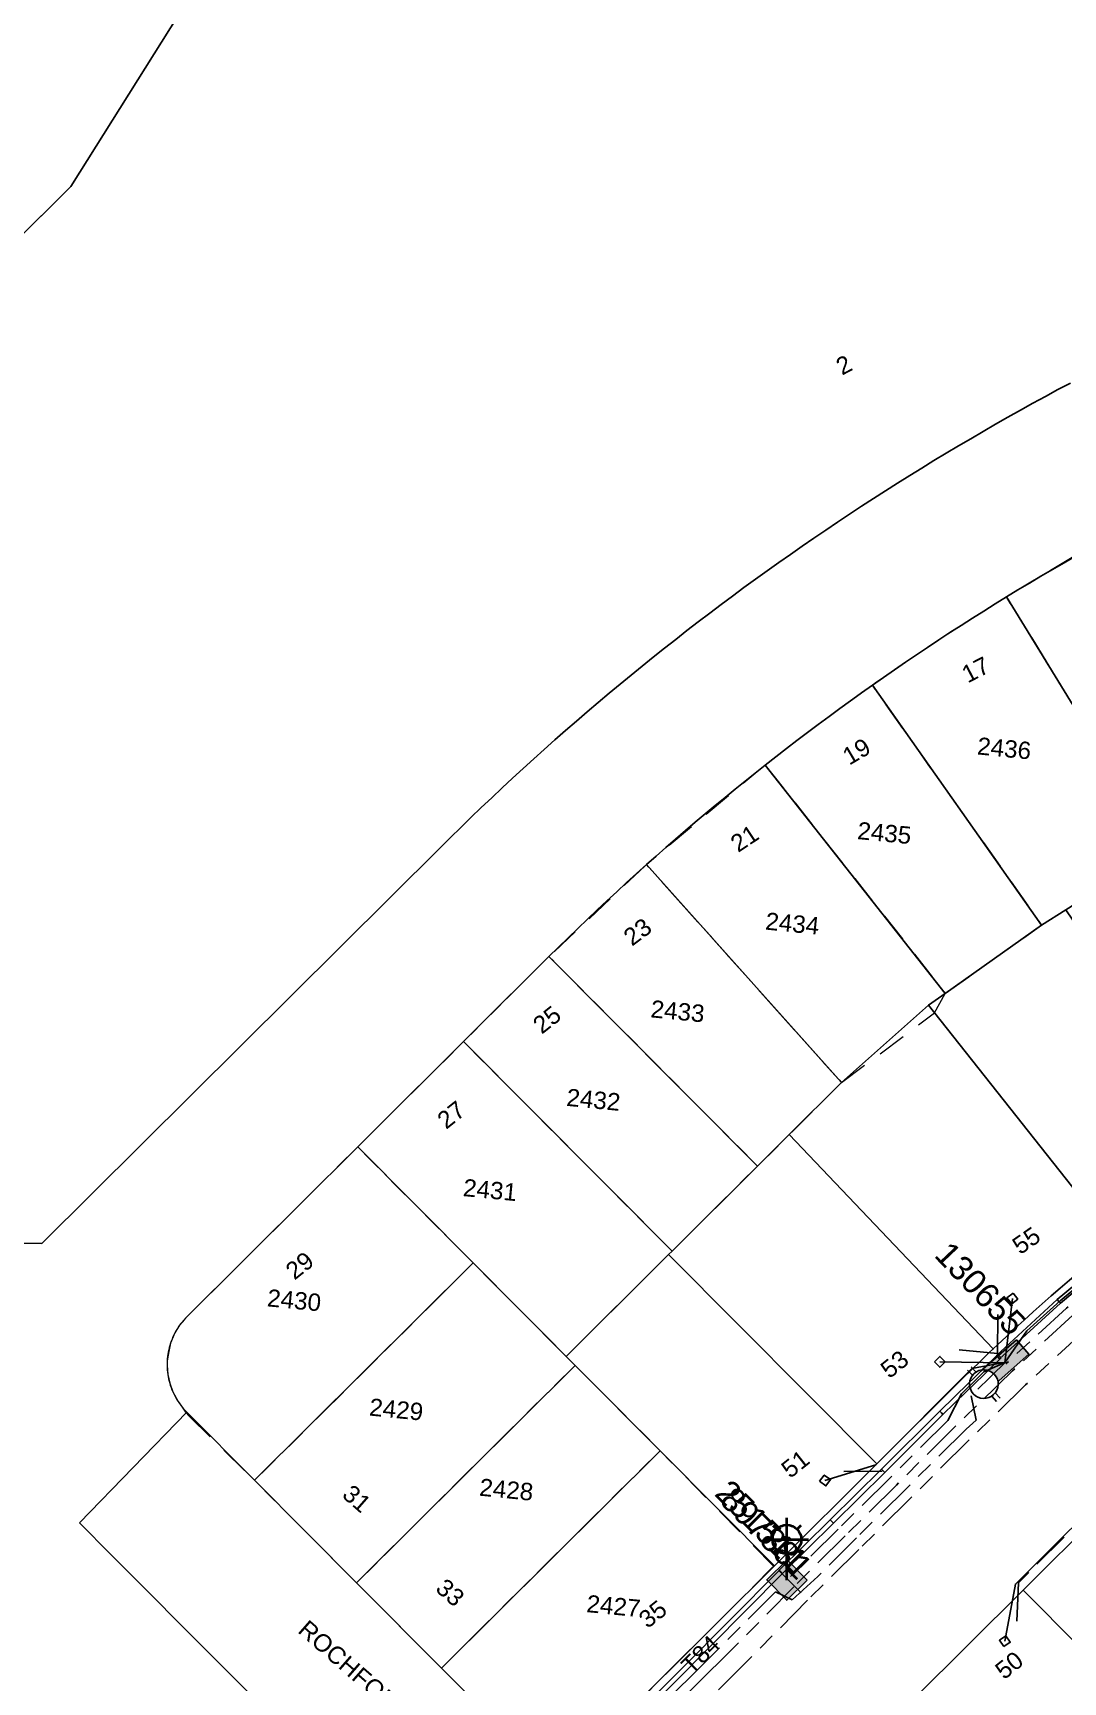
# Model space of a CAD drawing. Header units: metres. Extents: x 293673 to 295365, y 6233764 to 6235163.
# Drawn here: x 294032.5 to 294139.4, y 6234196.4 to 6234367.6 of the extents above; entities that cross this region are included whole.
import ezdxf
from ezdxf.enums import TextEntityAlignment as Align

# ---------------------------------------------------------------- set-up
doc = ezdxf.new("R2010")
doc.units = ezdxf.units.M
doc.linetypes.add('Cable Exist UG', pattern=[8.2, 4, -1.2, 1.8, -1.2])
doc.linetypes.add('Dash', pattern=[5, 3, -2])
doc.layers.get('0').update_dxf_attribs({"color": 6})
for name, color, linetype in [('_USER new lots', 250, 'Continuous'), ('Duct_SP_EXT', 7, 'Continuous'), ('Equip_LV_EXT', 7, 'Continuous'), ('Equip_SP_SL_EXT', 7, 'Continuous'), ('Mains_HV_EXT', 7, 'Continuous'), ('Mains_LV_EXT', 7, 'Continuous'), ('Mains_LV_SL_EXT', 7, 'Continuous'), ('Notes', 7, 'Continuous'), ('Services_SP_EXT', 7, 'Continuous'), ('SupportsUG_SP_LV_EXT', 7, 'Continuous'), ('SupportsUG_SP_LV_SL_EXT', 7, 'Continuous'), ('Trench_SP_EXT', 7, 'Continuous')]:
    doc.layers.add(name, color=color, linetype=linetype)
for name, color, linetype, lineweight in [('Cadastre Developer_SP_EXT', 9, 'Continuous', 5), ('Cadastre Land Parcels_SP_EXT', 9, 'Continuous', 5), ('Cadastre Roads_SP_EXT', 9, 'Continuous', 5)]:
    doc.layers.add(name, color=color, linetype=linetype, lineweight=lineweight)
doc.styles.add('COLUMN_LABEL', font='arial.ttf')
doc.styles.add('iecARIAL', font='arial.ttf', dxfattribs={"height": 2})
doc.styles.add('POLE_LABEL', font='arial.ttf')
doc.styles.get("Standard").update_dxf_attribs({"font": 'arial.ttf'})

# ---------------------------------------------------------------- blocks, each defined once
blk = doc.blocks.new('COLUMN_EXT')
blk.add_hatch(color=256).paths.add_polyline_path([(-1.49, 1.48), (-1.49, -1.49), (1.48, -1.49), (1.48, 1.48)])
blk.add_lwpolyline([(-1.49, -1.49), (1.48, -1.49), (1.48, 1.48), (-1.49, 1.48)], close=True)
for tag, height, style, flags, p in [('ASSET_NUM', 2.5, 'COLUMN_LABEL', 8, (2, 2)), ('STRUCTURE_PLANT_NUMBER', 0.2, 'POLE_LABEL', 9, (1.81, 0.03)), ('STREET_CODE', 0.2, 'COLUMN_LABEL', 9, (1.81, -0.2))]:
    blk.add_attdef(tag, text='', height=height, dxfattribs=dict(style=style, flags=flags)).set_placement(p, align=Align.MIDDLE_LEFT)
at = {"flags": 9}
for tag, p in [('COLUMN_TYPE', (1.81, -0.4)), ('OWNED_BY', (1.81, -0.6)), ('STATE', (1.81, -0.8)), ('USAGE', (1.81, -1)), ('STREETNAME', (1.81, -1.6)), ('SUBURB', (1.81, -1.8)), ('LEGEND', (1.81, -1.2)), ('LOCATION', (1.81, -1.4)), ('NOTES', (1.81, -2))]:
    blk.add_attdef(tag, text='', height=0.2, dxfattribs=at).set_placement(p, align=Align.MIDDLE_LEFT)
at = {"flags": 1}
blk.add_attdef('Z', (1.81, -2.35), '', height=0.2, dxfattribs=at)
blk = doc.blocks.new('PILLAR_EXT')
blk.add_hatch(color=256).paths.add_polyline_path([(-2.475, 0.99), (-2.475, -0.99), (2.475, -0.99), (2.475, 0.99)])
blk.add_lwpolyline([(-2.475, -0.99), (2.475, -0.99), (2.475, 0.99), (-2.475, 0.99)], close=True)
at = {"style": 'iecARIAL', "flags": 8}
blk.add_attdef('ASSET_NUM', (1.5, 3.5), '', height=2.5, dxfattribs=at)
for tag, p, flags in [('OWNED_BY', (0, -0.2), 9), ('STATE', (0, -0.4), 9), ('SUPPORT_TYPE', (0, -0.6), 9), ('STREETNAME', (0, -1.8), 9), ('USAGE', (0, -0.8), 9), ('LEGEND', (0, -1), 9), ('LOCATION', (0, -1.2), 9), ('NOTES', (0, -1.4), 9), ('PARENT', (0, -1.6), 9), ('SUBURB', (0, -2), 1)]:
    blk.add_attdef(tag, p, '', height=0.2, dxfattribs=dict(flags=flags))
blk = doc.blocks.new('SL_LANTERN_EXT')
at = {"lineweight": 40}
for p, q in [((-1.46, 5.68), (-1.06, 5.28)), ((0, 1.97), (0, 6.47)), ((1.46, 5.68), (1.06, 5.28)), ((-2.25, 4.22), (2.25, 4.22)), ((-1.46, 2.76), (-1.06, 3.16)), ((0, 0), (0, 2.72)), ((1.46, 2.76), (1.06, 3.16))]:
    blk.add_line(p, q, dxfattribs=at)
blk.add_circle((0, 4.22), 1.5, dxfattribs=at)
at = {"style": 'iecARIAL', "flags": 8}
blk.add_attdef('ASSET_NUM', (1.5, 1.5), '', height=2.5, dxfattribs=at)
for tag, p, height, flags in [('OPERATING_VOLTAGE', (0.98, -1.65), 0.2, 9), ('ORIENTATION', (0.98, -1.85), 0.2, 9), ('CONSTRUCTED_VOLTAGE', (0.98, -0.65), 0.2, 9), ('CONTROL_TYPE', (0.98, -0.85), 0.2, 9), ('LANTERN_PURPOSE', (0.98, -1.05), 0.2, 9), ('LANTERN_TYPE', (0.98, -1.25), 0.2, 9), ('NO_PHASES', (0.98, -1.45), 0.2, 9), ('LNUMBER', (2.18, -3.25), 2.5, 8), ('OWNED_BY', (0.98, -2.05), 0.2, 9), ('STATE', (0.98, -2.25), 0.2, 9), ('USAGE', (0.98, -2.45), 0.2, 9), ('CEXIST', (0.98, -2.65), 0.2, 9), ('CNEW', (0.98, -2.85), 0.2, 9), ('CNUMBER', (0.98, -3.05), 0.2, 9), ('CREMOVE', (0.98, -3.25), 0.2, 9), ('CREPLACE', (0.98, -3.45), 0.2, 9), ('LKINGHEIGHT', (0.98, -3.65), 0.2, 9), ('LBRACKET', (0.98, -3.85), 0.2, 9), ('LBRACKETVOCAB', (0.98, -4.05), 0.2, 9), ('LCATEGORY', (0.98, -4.25), 0.2, 9), ('LCHARGE1', (0.98, -4.45), 0.2, 9), ('LCHARGE1PERCENT', (0.98, -4.65), 0.2, 9), ('LCHARGE2', (0.98, -4.85), 0.2, 9), ('LCHARGE2PERCENT', (0.98, -5.05), 0.2, 9), ('LCHARGE3', (0.98, -5.25), 0.2, 9), ('LCHARGE3PERCENT', (0.98, -5.45), 0.2, 9), ('LEXIST', (0.98, -5.65), 0.2, 9), ('LLAMP', (0.98, -5.85), 0.2, 9), ('LLAMPVOCAB', (0.98, -6.05), 0.2, 9), ('LMAST', (0.98, -6.25), 0.2, 9), ('LMASTVOCAB', (0.98, -6.45), 0.2, 9), ('LNEW', (0.98, -6.65), 0.2, 9), ('LANTNUMBER', (0.98, -6.85), 0.2, 9), ('LOUTREACH', (0.98, -7.25), 0.2, 9), ('LOUTREACHVOCAB', (0.98, -7.45), 0.2, 9), ('LRATECODE', (0.98, -7.65), 0.2, 9), ('LREMOVE', (0.98, -7.85), 0.2, 9), ('LREPLACE', (0.98, -8.05), 0.2, 9), ('LTYPE', (0.98, -8.25), 0.2, 9), ('LTYPEVOCAB', (0.98, -8.45), 0.2, 9), ('LEGEND', (0.98, -8.65), 0.2, 9), ('STREETNAME', (0.98, -9.25), 0.2, 9), ('SUBURB', (0.98, -9.45), 0.2, 1), ('LOCATION', (0.98, -8.85), 0.2, 9), ('NOTES', (0.98, -9.05), 0.2, 9)]:
    blk.add_attdef(tag, p, '', height=height, dxfattribs=dict(flags=flags))
blk = doc.blocks.new('CCP_EXT')
at = {"flags": 9}
for tag, p in [('STATE', (0, -1.8)), ('LIFE_SUPPORT', (0, -1.6)), ('NOTES', (0, -2))]:
    blk.add_attdef(tag, text='', height=0.2, dxfattribs=at).set_placement(p, align=Align.MIDDLE_LEFT)
blk.add_wipeout([(0, 0.57), (0.57, 0), (0, -0.57), (-0.57, 0)])
blk.add_lwpolyline([(-0.57, 0), (0, 0.57), (0.57, 0), (0, -0.57), (-0.57, 0)])
at = {"flags": 1}
blk.add_attdef('Z', (0, 0), '', height=0.2, dxfattribs=at)
at = {"flags": 9}
for tag, p in [('CCP_TYPE', (0, 0)), ('CONSTRUCTED_VOLTAGE', (0, -0.2)), ('OPERATING_VOLTAGE', (0, -0.6)), ('ORIENTATION', (0, -0.8)), ('OWNED_BY', (0, -1)), ('NO_PHASES', (0, -0.4)), ('USAGE', (0, -1.2)), ('LEGEND', (0, -1.4))]:
    blk.add_attdef(tag, text='', height=0.2, dxfattribs=at).set_placement(p, align=Align.MIDDLE_LEFT)
blk = doc.blocks.new('LV_UG_LINKS_OPEN_EXT')
for p, q in [((-0.25, 1.47), (-0.25, 2.22)), ((0.25, 1.47), (0.25, 2.22)), ((-0.25, -1.47), (-0.25, -2.22)), ((0.25, -1.47), (0.25, -2.22))]:
    blk.add_line(p, q)
at = {"flags": 9}
for tag, p in [('ACTUAL_STATUS', (0, 0)), ('CONSTRUCTED_VOLTAGE', (0, -0.2)), ('OPERATING_VOLTAGE', (0, -0.6)), ('ORIENTATION', (0, -0.8)), ('STATE', (0, -1)), ('SWITCH_TYPE', (0, -1.2)), ('NO_PHASES', (0, -0.4)), ('USAGE', (0, -1.4)), ('NOTES', (0, -1.6))]:
    blk.add_attdef(tag, text='', height=0.2, dxfattribs=at).set_placement(p, align=Align.MIDDLE_LEFT)
at = {"flags": 1}
blk.add_attdef('Z', (0, 0), '', height=0.2, dxfattribs=at)
blk.add_wipeout([(-0.25, 1.47), (-0.43, 1.43), (-0.61, 1.36), (-0.77, 1.28), (-0.93, 1.17), (-1.07, 1.05), (-1.19, 0.9), (-1.29, 0.75), (-1.38, 0.58), (-1.44, 0.4), (-1.48, 0.22), (-1.49, 0.03), (-1.49, -0.16), (-1.45, -0.34), (-1.4, -0.52), (-1.32, -0.69), (-1.23, -0.85), (-1.11, -1), (-0.98, -1.13), (-0.83, -1.24), (-0.66, -1.34), (-0.49, -1.41), (-0.31, -1.46), (-0.13, -1.49), (0.06, -1.49), (0.25, -1.47), (0.43, -1.43), (0.61, -1.36), (0.77, -1.28), (0.93, -1.17), (1.07, -1.05), (1.19, -0.9), (1.29, -0.75), (1.38, -0.58), (1.44, -0.4), (1.48, -0.22), (1.49, -0.03), (1.49, 0.16), (1.45, 0.34), (1.4, 0.52), (1.32, 0.69), (1.23, 0.85), (1.11, 1), (0.98, 1.13), (0.83, 1.24), (0.66, 1.34), (0.49, 1.41), (0.31, 1.46), (0.13, 1.49), (-0.06, 1.49)])
blk.add_lwpolyline([(0, -1.49, 1), (0, 1.49, 1)], format="xyb", close=True)
blk = doc.blocks.new('A$C12BB781C')
at = {"layer": '_USER new lots', "linetype": 'Continuous'}
for points in [[(294100.93, 6234454.46), (294036.39, 6234351.67), (293976.51, 6234292.11)], [(294026.34, 6234241.92), (294033.4, 6234241.9), (294074.75, 6234283.03), (294075.81, 6234284.07), (294076.87, 6234285.11), (294077.93, 6234286.14), (294079, 6234287.17), (294080.08, 6234288.19), (294081.16, 6234289.21), (294082.25, 6234290.21), (294083.34, 6234291.22), (294084.44, 6234292.21), (294085.54, 6234293.21), (294086.65, 6234294.19), (294087.76, 6234295.17), (294088.88, 6234296.14), (294090, 6234297.11), (294091.13, 6234298.07), (294092.27, 6234299.03), (294093.41, 6234299.98), (294094.55, 6234300.92), (294095.7, 6234301.86), (294096.86, 6234302.79), (294098.02, 6234303.71), (294099.18, 6234304.63), (294100.35, 6234305.54), (294101.53, 6234306.45), (294102.71, 6234307.34), (294103.89, 6234308.24), (294105.08, 6234309.12), (294106.27, 6234310), (294107.47, 6234310.88), (294108.68, 6234311.74), (294109.88, 6234312.6), (294111.1, 6234313.46), (294112.31, 6234314.31), (294113.53, 6234315.15), (294114.76, 6234315.98), (294115.99, 6234316.81), (294117.23, 6234317.63), (294118.47, 6234318.45), (294119.71, 6234319.25), (294120.96, 6234320.05), (294122.21, 6234320.85), (294123.47, 6234321.64), (294124.73, 6234322.42), (294125.99, 6234323.19), (294127.26, 6234323.96), (294128.54, 6234324.72), (294129.81, 6234325.47), (294131.09, 6234326.22), (294132.38, 6234326.96), (294133.67, 6234327.69), (294134.96, 6234328.42), (294136.26, 6234329.14), (294137.56, 6234329.85), (294138.86, 6234330.56), (294140.17, 6234331.25)]]:
    blk.add_lwpolyline(points, dxfattribs=at)
for points in [[(294154.43, 6234285.57), (294162.37, 6234290.1), (294148.01, 6234317.29), (294146.79, 6234316.64), (294145.56, 6234315.98), (294144.34, 6234315.32), (294143.13, 6234314.64), (294141.91, 6234313.96), (294140.7, 6234313.28), (294139.5, 6234312.59), (294138.3, 6234311.89), (294137.1, 6234311.19), (294135.9, 6234310.48), (294134.71, 6234309.76), (294133.53, 6234309.04), (294149.6, 6234282.82), (294154.43, 6234285.57)], [(294139.67, 6234276.53), (294149.6, 6234282.82), (294133.53, 6234309.04), (294132.34, 6234308.31), (294131.16, 6234307.57), (294129.99, 6234306.83), (294128.82, 6234306.08), (294127.65, 6234305.33), (294126.49, 6234304.57), (294125.33, 6234303.8), (294124.18, 6234303.03), (294123.02, 6234302.25), (294121.88, 6234301.46), (294120.74, 6234300.67), (294119.6, 6234299.87), (294137.17, 6234274.95), (294139.67, 6234276.53)], [(294137.17, 6234274.95), (294119.6, 6234299.87), (294118.47, 6234299.07), (294117.34, 6234298.26), (294116.22, 6234297.45), (294115.1, 6234296.63), (294113.98, 6234295.8), (294112.87, 6234294.97), (294111.77, 6234294.13), (294110.67, 6234293.29), (294109.57, 6234292.44), (294108.48, 6234291.58), (294127.17, 6234267.87), (294137.17, 6234274.95)], [(294125.44, 6234266.64), (294127.17, 6234267.87), (294108.48, 6234291.58), (294107.43, 6234290.75), (294106.38, 6234289.91), (294105.34, 6234289.07), (294104.3, 6234288.22), (294103.27, 6234287.37), (294102.24, 6234286.51), (294101.21, 6234285.64), (294100.19, 6234284.77), (294099.17, 6234283.9), (294098.16, 6234283.02), (294097.16, 6234282.13), (294096.15, 6234281.24), (294116.39, 6234258.61), (294125.44, 6234266.64)], [(294110.97, 6234253.21), (294116.39, 6234258.61), (294096.15, 6234281.24), (294095.12, 6234280.31), (294094.09, 6234279.37), (294093.06, 6234278.43), (294092.04, 6234277.49), (294091.03, 6234276.53), (294090.02, 6234275.58), (294089.01, 6234274.61), (294088.01, 6234273.64), (294087.02, 6234272.67), (294086.03, 6234271.69), (294107.67, 6234249.94), (294110.97, 6234253.21)], [(294145.86, 6234242.86), (294146.85, 6234243.64), (294147.84, 6234244.41), (294148.83, 6234245.17), (294149.83, 6234245.92), (294150.83, 6234246.67), (294151.84, 6234247.41), (294152.86, 6234248.15), (294153.88, 6234248.88), (294154.9, 6234249.6), (294155.93, 6234250.32), (294156.96, 6234251.03), (294139.67, 6234276.53), (294137.17, 6234274.95), (294127.17, 6234267.87), (294125.44, 6234266.64), (294144.88, 6234242.08), (294145.86, 6234242.86)], [(294132.6, 6234231.39), (294133.51, 6234232.25), (294134.43, 6234233.1), (294135.35, 6234233.95), (294136.28, 6234234.79), (294137.22, 6234235.62), (294138.16, 6234236.45), (294139.1, 6234237.27), (294140.05, 6234238.09), (294141.01, 6234238.9), (294141.97, 6234239.71), (294142.93, 6234240.5), (294143.9, 6234241.3), (294144.88, 6234242.08), (294125.44, 6234266.64), (294116.39, 6234258.61), (294110.97, 6234253.21), (294132.14, 6234230.95), (294132.6, 6234231.39)], [(294129, 6234227.9), (294129.89, 6234228.78), (294130.79, 6234229.66), (294131.69, 6234230.53), (294132.14, 6234230.95), (294110.97, 6234253.21), (294107.67, 6234249.94), (294098.8, 6234241.11), (294098.44, 6234240.76), (294120.07, 6234219.02), (294129, 6234227.9)], [(294120.07, 6234219.02), (294098.44, 6234240.76), (294087.81, 6234230.18), (294088.74, 6234229.24), (294097.56, 6234220.38), (294109.43, 6234208.44), (294120.07, 6234219.02)], [(294092.09, 6234191.2), (294109.43, 6234208.44), (294097.56, 6234220.38), (294074.87, 6234197.81), (294082.49, 6234190.15), (294091, 6234190.1), (294092.09, 6234191.2)], [(294168.69, 6234192.12), (294169.4, 6234192.83), (294145.65, 6234216.2), (294144.79, 6234215.38), (294143.95, 6234214.55), (294143.11, 6234213.72), (294135.24, 6234205.9), (294158.75, 6234182.26), (294168.69, 6234192.12)], [(294158.04, 6234181.55), (294158.75, 6234182.26), (294135.24, 6234205.9), (294123.89, 6234194.61), (294136.82, 6234181.63), (294147.4, 6234170.98), (294158.04, 6234181.55)]]:
    blk.add_lwpolyline(points, close=True, dxfattribs=at)

msp = doc.modelspace()

# ---------------------------------------------------------------- linework, layer by layer
at = {"layer": 'Cadastre Developer_SP_EXT', "linetype": 'Dash'}
for points in [[(294148.01, 6234317.29), (294140.67, 6234313.34), (294133.52, 6234309.04), (294149.6, 6234282.82), (294162.37, 6234290.1), (294148.01, 6234317.29)], [(294133.52, 6234309.04), (294126.49, 6234304.57), (294119.6, 6234299.88), (294137.17, 6234274.95), (294139.67, 6234276.53), (294149.6, 6234282.82), (294133.52, 6234309.04)], [(294119.6, 6234299.88), (294113.98, 6234295.8), (294108.48, 6234291.58), (294127.17, 6234267.87), (294137.17, 6234274.95), (294119.6, 6234299.88)], [(294116.39, 6234258.61), (294126.06, 6234265.84), (294127.17, 6234267.87), (294108.48, 6234291.58), (294096.15, 6234281.24), (294116.39, 6234258.61)], [(294096.15, 6234281.24), (294096.01, 6234281.12), (294086.03, 6234271.69), (294107.68, 6234249.94), (294116.39, 6234258.61), (294096.15, 6234281.24)], [(294086.03, 6234271.69), (294085.65, 6234271.34), (294077.16, 6234262.86), (294098.8, 6234241.11), (294107.68, 6234249.94), (294086.03, 6234271.69)], [(294077.16, 6234262.86), (294066.17, 6234251.93), (294078.16, 6234239.88), (294087.81, 6234230.17), (294098.8, 6234241.11), (294077.16, 6234262.86)], [(294078.16, 6234239.88), (294066.17, 6234251.93), (294048.44, 6234234.3), (294048.12, 6234233.95), (294047.69, 6234233.41), (294047.19, 6234232.61), (294046.74, 6234231.54), (294046.58, 6234230.68), (294046.39, 6234229.7), (294046.38, 6234229.23), (294046.46, 6234228.3), (294046.66, 6234227.39), (294046.98, 6234226.51), (294047.53, 6234225.48), (294047.95, 6234224.92), (294048.28, 6234224.39), (294048.7, 6234223.93), (294055.47, 6234217.31), (294078.16, 6234239.88)], [(294088.74, 6234229.24), (294087.81, 6234230.17), (294078.16, 6234239.88), (294055.47, 6234217.31), (294066.05, 6234206.67), (294088.74, 6234229.24)], [(294097.56, 6234220.38), (294088.74, 6234229.24), (294066.05, 6234206.67), (294074.87, 6234197.81), (294097.56, 6234220.38)], [(294109.33, 6234208.39), (294097.56, 6234220.38), (294074.87, 6234197.81), (294082.53, 6234190.17), (294091.02, 6234190.11), (294100.09, 6234199.1), (294109.33, 6234208.39)]]:
    msp.add_lwpolyline(points, close=True, dxfattribs=at)
at = {"layer": 'Cadastre Land Parcels_SP_EXT', "linetype": 'Continuous'}
for points in [[(293912.32, 6234228.25), (294036.39, 6234351.67), (294100.93, 6234454.46), (294145.49, 6234426.42), (294151.02, 6234435.21), (294170.12, 6234465.56), (294170.12, 6234465.56), (294171.87, 6234468.34), (294139.89, 6234493.15), (294150.84, 6234529.96), (294199.33, 6234603.92), (294201, 6234605.89), (294209.17, 6234615.55), (294210.19, 6234616.77), (294227.9, 6234641.74), (294235.41, 6234682.23), (294232.01, 6234678.4), (294187.27, 6234614.55), (294186.66, 6234613.63), (294156.39, 6234565.46), (294131.22, 6234525.4), (294098.1, 6234472.68), (294048.57, 6234393.85), (294015.44, 6234349.71)], [(294100.93, 6234454.46), (294036.39, 6234351.67), (293976.51, 6234292.11)], [(294026.34, 6234241.92), (294033.4, 6234241.9), (294074.75, 6234283.03), (294075.81, 6234284.07), (294076.87, 6234285.11), (294077.93, 6234286.14), (294079, 6234287.17), (294080.08, 6234288.19), (294081.16, 6234289.21), (294082.25, 6234290.21), (294083.34, 6234291.22), (294084.44, 6234292.21), (294085.54, 6234293.21), (294086.65, 6234294.19), (294087.76, 6234295.17), (294088.88, 6234296.14), (294090, 6234297.11), (294091.13, 6234298.07), (294092.27, 6234299.03), (294093.41, 6234299.98), (294094.55, 6234300.92), (294095.7, 6234301.86), (294096.86, 6234302.79), (294098.02, 6234303.71), (294099.18, 6234304.63), (294100.35, 6234305.54), (294101.53, 6234306.45), (294102.71, 6234307.34), (294103.89, 6234308.24), (294105.08, 6234309.12), (294106.27, 6234310), (294107.47, 6234310.88), (294108.68, 6234311.74), (294109.88, 6234312.6), (294111.1, 6234313.46), (294112.31, 6234314.31), (294113.53, 6234315.15), (294114.76, 6234315.98), (294115.99, 6234316.81), (294117.23, 6234317.63), (294118.47, 6234318.45), (294119.71, 6234319.25), (294120.96, 6234320.05), (294122.21, 6234320.85), (294123.47, 6234321.64), (294124.73, 6234322.42), (294125.99, 6234323.19), (294127.26, 6234323.96), (294128.54, 6234324.72), (294129.81, 6234325.47), (294131.09, 6234326.22), (294132.38, 6234326.96), (294133.67, 6234327.69), (294134.96, 6234328.42), (294136.26, 6234329.14), (294137.56, 6234329.85), (294138.86, 6234330.56), (294140.17, 6234331.25)]]:
    msp.add_lwpolyline(points, dxfattribs=at)
for points in [[(294154.43, 6234285.57), (294162.37, 6234290.1), (294148.01, 6234317.29), (294146.79, 6234316.64), (294145.56, 6234315.98), (294144.34, 6234315.32), (294143.13, 6234314.64), (294141.91, 6234313.96), (294140.7, 6234313.28), (294139.5, 6234312.59), (294138.3, 6234311.89), (294137.1, 6234311.19), (294135.9, 6234310.48), (294134.71, 6234309.76), (294133.53, 6234309.04), (294149.6, 6234282.82), (294154.43, 6234285.57)], [(294139.67, 6234276.53), (294149.6, 6234282.82), (294133.53, 6234309.04), (294132.34, 6234308.31), (294131.16, 6234307.57), (294129.99, 6234306.83), (294128.82, 6234306.08), (294127.65, 6234305.33), (294126.49, 6234304.57), (294125.33, 6234303.8), (294124.18, 6234303.03), (294123.02, 6234302.25), (294121.88, 6234301.46), (294120.74, 6234300.67), (294119.6, 6234299.87), (294137.17, 6234274.95), (294139.67, 6234276.53)], [(294137.17, 6234274.95), (294119.6, 6234299.87), (294118.47, 6234299.07), (294117.34, 6234298.26), (294116.22, 6234297.45), (294115.1, 6234296.63), (294113.98, 6234295.8), (294112.87, 6234294.97), (294111.77, 6234294.13), (294110.67, 6234293.29), (294109.57, 6234292.44), (294108.48, 6234291.58), (294127.17, 6234267.87), (294137.17, 6234274.95)], [(294125.44, 6234266.64), (294127.17, 6234267.87), (294108.48, 6234291.58), (294107.43, 6234290.75), (294106.38, 6234289.91), (294105.34, 6234289.07), (294104.3, 6234288.22), (294103.27, 6234287.37), (294102.24, 6234286.51), (294101.21, 6234285.64), (294100.19, 6234284.77), (294099.17, 6234283.9), (294098.16, 6234283.02), (294097.16, 6234282.13), (294096.15, 6234281.24), (294116.39, 6234258.61), (294125.44, 6234266.64)], [(294110.97, 6234253.21), (294116.39, 6234258.61), (294096.15, 6234281.24), (294095.12, 6234280.31), (294094.09, 6234279.37), (294093.06, 6234278.43), (294092.04, 6234277.49), (294091.03, 6234276.53), (294090.02, 6234275.58), (294089.01, 6234274.61), (294088.01, 6234273.64), (294087.02, 6234272.67), (294086.03, 6234271.69), (294107.67, 6234249.94), (294110.97, 6234253.21)], [(294145.86, 6234242.86), (294146.85, 6234243.64), (294147.84, 6234244.41), (294148.83, 6234245.17), (294149.83, 6234245.92), (294150.83, 6234246.67), (294151.84, 6234247.41), (294152.86, 6234248.15), (294153.88, 6234248.88), (294154.9, 6234249.6), (294155.93, 6234250.32), (294156.96, 6234251.03), (294139.67, 6234276.53), (294137.17, 6234274.95), (294127.17, 6234267.87), (294125.44, 6234266.64), (294144.88, 6234242.08), (294145.86, 6234242.86)], [(294107.67, 6234249.94), (294086.03, 6234271.69), (294077.15, 6234262.86), (294098.8, 6234241.11), (294107.67, 6234249.94)], [(294132.6, 6234231.39), (294133.51, 6234232.25), (294134.43, 6234233.1), (294135.35, 6234233.95), (294136.28, 6234234.79), (294137.22, 6234235.62), (294138.16, 6234236.45), (294139.1, 6234237.27), (294140.05, 6234238.09), (294141.01, 6234238.9), (294141.97, 6234239.71), (294142.93, 6234240.5), (294143.9, 6234241.3), (294144.88, 6234242.08), (294125.44, 6234266.64), (294116.39, 6234258.61), (294110.97, 6234253.21), (294132.14, 6234230.95), (294132.6, 6234231.39)], [(294098.44, 6234240.76), (294098.8, 6234241.11), (294077.15, 6234262.86), (294066.17, 6234251.93), (294078.16, 6234239.88), (294087.81, 6234230.18), (294098.44, 6234240.76)], [(294078.16, 6234239.88), (294066.17, 6234251.93), (294048.44, 6234234.3), (294048.28, 6234234.13), (294048.12, 6234233.95), (294047.97, 6234233.78), (294047.82, 6234233.59), (294047.69, 6234233.41), (294047.55, 6234233.21), (294047.43, 6234233.02), (294047.31, 6234232.82), (294047.19, 6234232.61), (294047.09, 6234232.4), (294046.99, 6234232.19), (294046.9, 6234231.97), (294046.81, 6234231.76), (294046.73, 6234231.54), (294046.67, 6234231.31), (294046.6, 6234231.09), (294046.55, 6234230.86), (294046.5, 6234230.63), (294046.46, 6234230.4), (294046.43, 6234230.17), (294046.41, 6234229.93), (294046.39, 6234229.7), (294046.38, 6234229.47), (294046.38, 6234229.23), (294046.39, 6234229), (294046.4, 6234228.77), (294046.43, 6234228.53), (294046.46, 6234228.3), (294046.49, 6234228.07), (294046.54, 6234227.84), (294046.59, 6234227.61), (294046.66, 6234227.39), (294046.72, 6234227.16), (294046.8, 6234226.94), (294046.88, 6234226.72), (294046.98, 6234226.51), (294047.07, 6234226.3), (294047.18, 6234226.09), (294047.29, 6234225.88), (294047.41, 6234225.68), (294047.53, 6234225.48), (294047.67, 6234225.29), (294047.8, 6234225.1), (294047.95, 6234224.92), (294048.1, 6234224.74), (294048.26, 6234224.56), (294048.42, 6234224.4), (294055.47, 6234217.31), (294078.16, 6234239.88)], [(294129, 6234227.9), (294129.89, 6234228.78), (294130.79, 6234229.66), (294131.69, 6234230.53), (294132.14, 6234230.95), (294110.97, 6234253.21), (294107.67, 6234249.94), (294098.8, 6234241.11), (294098.44, 6234240.76), (294120.07, 6234219.02), (294129, 6234227.9)], [(294088.74, 6234229.24), (294087.81, 6234230.18), (294078.16, 6234239.88), (294055.47, 6234217.31), (294066.05, 6234206.67), (294088.74, 6234229.24)], [(294120.07, 6234219.02), (294098.44, 6234240.76), (294087.81, 6234230.18), (294088.74, 6234229.24), (294097.56, 6234220.38), (294109.43, 6234208.44), (294120.07, 6234219.02)], [(294097.56, 6234220.38), (294088.74, 6234229.24), (294066.05, 6234206.67), (294074.87, 6234197.81), (294097.56, 6234220.38)], [(294092.09, 6234191.2), (294109.43, 6234208.44), (294097.56, 6234220.38), (294074.87, 6234197.81), (294082.49, 6234190.15), (294091, 6234190.1), (294092.09, 6234191.2)], [(294168.69, 6234192.12), (294169.4, 6234192.83), (294145.65, 6234216.2), (294144.79, 6234215.38), (294143.95, 6234214.55), (294143.11, 6234213.72), (294135.24, 6234205.9), (294158.75, 6234182.26), (294168.69, 6234192.12)], [(294158.04, 6234181.55), (294158.75, 6234182.26), (294135.24, 6234205.9), (294123.89, 6234194.61), (294136.82, 6234181.63), (294147.4, 6234170.98), (294158.04, 6234181.55)]]:
    msp.add_lwpolyline(points, close=True, dxfattribs=at)
at = {"layer": 'Cadastre Roads_SP_EXT', "linetype": 'Continuous'}
msp.add_lwpolyline([(294082.49, 6234190.15), (294074.87, 6234197.81), (294066.05, 6234206.67), (294055.47, 6234217.31), (294048.42, 6234224.4), (294037.31, 6234212.88), (294040.59, 6234209.58), (294051.86, 6234198.25), (294071.15, 6234178.87), (294082.49, 6234190.15)], close=True, dxfattribs=at)
at = {"layer": 'Duct_SP_EXT'}
for p, q in [((294145.27, 6234241.48), (294138.79, 6234236.07)), ((294145.56, 6234241.1), (294139.11, 6234235.7)), ((294138.79, 6234236.07), (294138.95, 6234235.89)), ((294139.11, 6234235.7), (294138.95, 6234235.89)), ((294126.59, 6234224.49), (294120.54, 6234218.47)), ((294126.59, 6234224.49), (294126.76, 6234224.32)), ((294126.92, 6234224.15), (294126.76, 6234224.32)), ((294126.92, 6234224.15), (294120.88, 6234218.13)), ((294120.54, 6234218.47), (294120.71, 6234218.3)), ((294120.88, 6234218.13), (294120.71, 6234218.3)), ((294115.22, 6234213.2), (294109.9, 6234207.93)), ((294115.56, 6234212.86), (294110.23, 6234207.58)), ((294115.22, 6234213.2), (294115.39, 6234213.03)), ((294115.56, 6234212.86), (294115.39, 6234213.03)), ((294109.93, 6234207.96), (294091.3, 6234189.19)), ((294110.27, 6234207.62), (294091.64, 6234188.85)), ((294109.9, 6234207.93), (294110.07, 6234207.76)), ((294109.93, 6234207.96), (294110.1, 6234207.79)), ((294110.23, 6234207.58), (294110.07, 6234207.76)), ((294110.27, 6234207.62), (294110.1, 6234207.79))]:
    msp.add_line(p, q, dxfattribs=at)
at = {"layer": 'Trench_SP_EXT', "linetype": 'Cable Exist UG'}
for points in [[(294132.59, 6234230.52), (294132.63, 6234235.54)], [(294145.3, 6234217.22), (294134.76, 6234206.67), (294134.56, 6234202.18)], [(294112.21, 6234205.61), (294110.07, 6234207.76)]]:
    msp.add_lwpolyline(points, dxfattribs=at)

# ---------------------------------------------------------------- block references
at = {"layer": 'Equip_SP_SL_EXT'}
ref = msp.add_blockref('SL_LANTERN_EXT', (294110.72, 6234206.95), dxfattribs=at)
ref.add_attrib('ASSET_NUM', '251511', dxfattribs={"layer": '0', "height": 2.5, "rotation": 314.8728, "style": 'iecARIAL'}).set_placement((294112.22, 6234208.45), align=Align.MIDDLE_RIGHT)
at = {"layer": 'SupportsUG_SP_LV_EXT'}
ref = msp.add_blockref('PILLAR_EXT', (294133.34, 6234229.51), dxfattribs=dict(at, rotation=41.1831004927397))
ref.add_attrib('ASSET_NUM', '130655', dxfattribs={"layer": '0', "height": 2.5, "rotation": 313.4847, "style": 'iecARIAL'}).set_placement((294134.84, 6234233.01), align=Align.MIDDLE_RIGHT)
at = {"layer": 'SupportsUG_SP_LV_SL_EXT'}
ref = msp.add_blockref('COLUMN_EXT', (294110.72, 6234206.95), dxfattribs=dict(at, rotation=134.5060831438688))
ref.add_attrib('ASSET_NUM', '897881', dxfattribs={"layer": '0', "height": 2.5, "rotation": 314.8728, "style": 'COLUMN_LABEL'}).set_placement((294112.72, 6234207.7), align=Align.MIDDLE_RIGHT)

# ---------------------------------------------------------------- texts
at = {"layer": 'Cadastre Developer_SP_EXT'}
for s, p in [('2436', (294130.42, 6234292.69)), ('2435', (294117.98, 6234283.9)), ('2434', (294108.43, 6234274.5)), ('2433', (294096.52, 6234265.39)), ('2432', (294087.78, 6234256.2)), ('2431', (294077.05, 6234246.83)), ('2430', (294056.71, 6234235.38)), ('2429', (294067.31, 6234224.04)), ('2428', (294078.74, 6234215.72)), ('2427', (294089.86, 6234203.63))]:
    msp.add_text(s, height=1.8, rotation=354.5, dxfattribs=at).set_placement(p)
at = {"layer": 'Cadastre Land Parcels_SP_EXT'}
for s, rotation, p in [('2', 27.5528, (294116.44, 6234332.01)), ('17', 27.4275, (294129.49, 6234300.04)), ('19', 30.5241, (294117.2, 6234291.51)), ('21', 33.6274, (294105.66, 6234282.44)), ('23', 36.7965, (294094.64, 6234272.71)), ('25', 38.4216, (294085.28, 6234263.57)), ('27', 38.4188, (294075.35, 6234253.69)), ('55', 34.7233, (294134.94, 6234240.68)), ('29', 38.4196, (294059.61, 6234238.04)), ('53', 38.4103, (294121.36, 6234227.8)), ('51', 38.4108, (294111.06, 6234217.44)), ('31', 318.8404, (294064.44, 6234215.65)), ('33', 318.8375, (294074.14, 6234205.9)), ('35', 38.4119, (294096.26, 6234201.85)), ('50', 38.4113, (294133.26, 6234196.54))]:
    msp.add_text(s, height=1.8, rotation=rotation, dxfattribs=at).set_placement(p)
at = {"layer": 'Cadastre Roads_SP_EXT'}
msp.add_text('ROCHFORD RD', height=1.8, rotation=318.8404, dxfattribs=at).set_placement((294059.85, 6234201.58))
at = {"layer": 'Mains_LV_EXT'}
msp.add_text('T84', height=1.8, rotation=44.8475, dxfattribs=at).set_placement((294100.85, 6234197.04))

# ---------------------------------------------------------------- next in the draw order: block references
at = {"layer": 'Services_SP_EXT'}
for p, rotation in [((294134.13, 6234236.19), 263.1831002233629), ((294126.6, 6234229.61), 359.1831003753611), ((294114.69, 6234217.29), 8.820379324737413), ((294133.35, 6234200.6), 79.97551319111594)]:
    msp.add_blockref('CCP_EXT', p, dxfattribs=dict(at, rotation=rotation))

# ---------------------------------------------------------------- next in the draw order: linework, layer by layer
at = {"layer": 'Duct_SP_EXT'}
for p, q in [((294120.54, 6234218.47), (294115.22, 6234213.2)), ((294120.88, 6234218.13), (294115.56, 6234212.86))]:
    msp.add_line(p, q, dxfattribs=at)
at = {"layer": 'Services_SP_EXT'}
msp.add_lwpolyline([(294144.5, 6234217.9), (294142.75, 6234214.68), (294142.75, 6234214.68), (294139.83, 6234211.88), (294134.44, 6234206.53), (294133.35, 6234200.6)], dxfattribs=at)
at = {"layer": 'Trench_SP_EXT', "linetype": 'Cable Exist UG'}
for points in [[(294132.59, 6234230.48), (294127.67, 6234230.94)], [(294120.62, 6234218.26), (294115.7, 6234218.23)]]:
    msp.add_lwpolyline(points, dxfattribs=at)

# ---------------------------------------------------------------- next in the draw order: block references
at = {"layer": 'Equip_LV_EXT', "rotation": 42.71609703951425}
msp.add_blockref('LV_UG_LINKS_OPEN_EXT', (294131.17, 6234227.3), dxfattribs=at)

# ---------------------------------------------------------------- next in the draw order: linework, layer by layer
at = {"layer": 'Duct_SP_EXT'}
for p, q in [((294138.79, 6234236.07), (294132.49, 6234230.26)), ((294139.11, 6234235.7), (294132.81, 6234229.91)), ((294132.63, 6234230.37), (294126.59, 6234224.49)), ((294132.96, 6234230.02), (294126.92, 6234224.15)), ((294132.49, 6234230.26), (294132.65, 6234230.09)), ((294132.63, 6234230.37), (294132.79, 6234230.2)), ((294132.81, 6234229.91), (294132.65, 6234230.09)), ((294132.96, 6234230.02), (294132.79, 6234230.2))]:
    msp.add_line(p, q, dxfattribs=at)
at = {"layer": 'Mains_HV_EXT', "linetype": 'Cable Exist UG'}
for points in [[(294140.42, 6234234.45), (294134.14, 6234228.67), (294128.12, 6234222.82), (294122.09, 6234216.81), (294116.77, 6234211.54), (294111.45, 6234206.26), (294105.62, 6234200.35), (294104.2, 6234198.95), (294104.2, 6234198.95), (294102.2, 6234196.97), (294090.88, 6234185.57)], [(294141.75, 6234232.96), (294135.51, 6234227.22), (294129.51, 6234221.38), (294123.5, 6234215.39), (294118.18, 6234210.12), (294112.86, 6234204.85), (294107.03, 6234198.94), (294105.61, 6234197.53), (294103.61, 6234195.55)]]:
    msp.add_lwpolyline(points, dxfattribs=at)
at = {"layer": 'Mains_LV_EXT', "linetype": 'Cable Exist UG'}
for points in [[(294183.86, 6234264.33), (294183.1, 6234261.7), (294183.1, 6234261.7), (294181.14, 6234260.65), (294178.43, 6234259.24), (294173.85, 6234256.77), (294171.89, 6234255.66), (294165.53, 6234251.89), (294159.36, 6234247.79), (294158.66, 6234247.27), (294156.11, 6234247.87), (294156.11, 6234247.87), (294146.21, 6234240.59), (294139.76, 6234235.2), (294133.46, 6234229.4)], [(294133.4, 6234229.58), (294129.85, 6234226.08), (294130.38, 6234223.56), (294130.38, 6234223.56), (294129.32, 6234222.63), (294123.27, 6234216.61), (294117.95, 6234211.34), (294113.95, 6234207.33), (294111.27, 6234204.91), (294109.54, 6234205.72), (294101.49, 6234197.68), (294091.84, 6234188.11), (294081.73, 6234188.17), (294073.12, 6234179.5), (294073.12, 6234179.5), (294073.19, 6234169.52), (294072.7, 6234166.82), (294073.27, 6234164.43), (294070.73, 6234162.03)]]:
    msp.add_lwpolyline(points, dxfattribs=at)
at = {"layer": 'Mains_LV_SL_EXT', "linetype": 'Cable Exist UG'}
msp.add_lwpolyline([(294133.44, 6234229.56), (294131.17, 6234228.56), (294131.17, 6234228.56), (294128.85, 6234226.29), (294127.43, 6234223.53), (294121.38, 6234217.51), (294116.06, 6234212.24), (294110.74, 6234206.97)], dxfattribs=at)
at = {"layer": 'Services_SP_EXT'}
for points in [[(294133.39, 6234229.56), (294135.62, 6234232.84), (294135.62, 6234232.84), (294139.09, 6234235.94), (294145.62, 6234241.39), (294147.47, 6234247.17)], [(294133.34, 6234229.51), (294134.13, 6234236.19)], [(294133.44, 6234229.56), (294129.93, 6234228.91), (294129.93, 6234228.91), (294119.97, 6234218.93), (294114.66, 6234217.28)], [(294133.34, 6234229.51), (294126.6, 6234229.61)]]:
    msp.add_lwpolyline(points, dxfattribs=at)

# ---------------------------------------------------------------- next in the draw order: block references
at = {"layer": 'Notes'}
msp.add_blockref('A$C12BB781C', (0, 0), dxfattribs=at)

doc.saveas('drawing.dxf')
